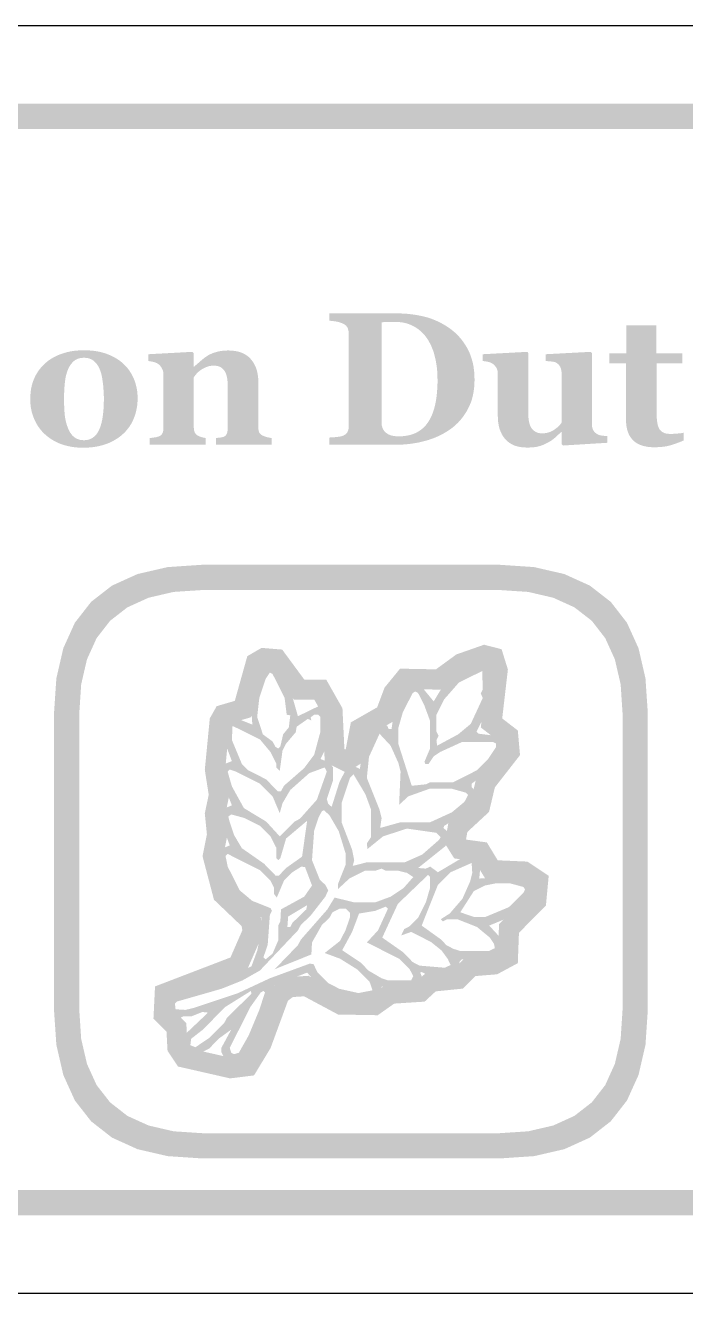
# Model space of a CAD drawing. Header units: millimetres. Extents: x 6 to 594, y 82 to 394.
# Drawn here: x 32.85 to 43.3, y 159.76 to 179.84 of the extents above; entities that cross this region are included whole.
import ezdxf

# ---------------------------------------------------------------- set-up
doc = ezdxf.new("R2010")
doc.units = ezdxf.units.MM
doc.layers.add('CUT', color=1, linetype='Continuous')
doc.layers.add('RASTER', color=7, linetype='Continuous')

msp = doc.modelspace()

# ---------------------------------------------------------------- hatches: boundary and pattern name
at = {"layer": 'RASTER'}
h = msp.add_hatch(color=7, dxfattribs=at)
h.paths.add_polyline_path([(7.2, 176.4), (7.234, 176.916), (7.337, 177.363), (7.509, 177.741), (7.75, 178.05), (8.059, 178.291), (8.438, 178.463), (8.884, 178.566), (9.4, 178.6), (66.6, 178.6), (67.116, 178.566), (67.563, 178.463), (67.941, 178.291), (68.25, 178.05), (68.491, 177.741), (68.663, 177.363), (68.766, 176.916), (68.8, 176.4), (68.8, 163.2), (68.766, 162.684), (68.663, 162.238), (68.491, 161.859), (68.25, 161.55), (67.941, 161.309), (67.563, 161.138), (67.116, 161.034), (66.6, 161), (9.4, 161), (8.884, 161.034), (8.438, 161.138), (8.059, 161.309), (7.75, 161.55), (7.509, 161.859), (7.337, 162.238), (7.234, 162.684), (7.2, 163.2)])
h.paths.add_polyline_path([(7.6, 176.4), (7.6, 163.2), (7.628, 162.778), (7.712, 162.413), (7.853, 162.103), (8.05, 161.85), (8.303, 161.653), (8.612, 161.513), (8.978, 161.428), (9.4, 161.4), (66.6, 161.4), (67.022, 161.428), (67.387, 161.513), (67.697, 161.653), (67.95, 161.85), (68.147, 162.103), (68.288, 162.413), (68.372, 162.778), (68.4, 163.2), (68.4, 176.4), (68.372, 176.822), (68.288, 177.188), (68.147, 177.497), (67.95, 177.75), (67.697, 177.947), (67.387, 178.088), (67.022, 178.172), (66.6, 178.2), (9.4, 178.2), (8.978, 178.172), (8.612, 178.088), (8.303, 177.947), (8.05, 177.75), (7.853, 177.497), (7.712, 177.188), (7.628, 176.822), (7.6, 176.4)])
h = msp.add_hatch(color=7, dxfattribs=at)
h.paths.add_polyline_path([(39.532, 175.065), (39.579, 175.032), (39.623, 174.997), (39.665, 174.96), (39.704, 174.92), (39.742, 174.877), (39.777, 174.831), (39.809, 174.783), (39.84, 174.733), (39.867, 174.68), (39.891, 174.624), (39.911, 174.564), (39.928, 174.502), (39.941, 174.438), (39.95, 174.37), (39.955, 174.299), (39.957, 174.225), (39.955, 174.161), (39.95, 174.098), (39.942, 174.037), (39.931, 173.979), (39.916, 173.922), (39.898, 173.868), (39.877, 173.816), (39.852, 173.766), (39.825, 173.718), (39.796, 173.673), (39.764, 173.629), (39.731, 173.588), (39.695, 173.549), (39.657, 173.513), (39.617, 173.478), (39.575, 173.446), (39.53, 173.416), (39.484, 173.388), (39.436, 173.362), (39.387, 173.338), (39.336, 173.315), (39.284, 173.295), (39.231, 173.277), (39.176, 173.261), (39.119, 173.247), (39.063, 173.234), (39.005, 173.224), (38.947, 173.215), (38.888, 173.209), (38.829, 173.204), (38.768, 173.201), (38.708, 173.2), (37.66, 173.2), (37.66, 173.314), (37.672, 173.315), (37.685, 173.315), (37.699, 173.316), (37.713, 173.317), (37.728, 173.318), (37.744, 173.32), (37.76, 173.321), (37.777, 173.323), (37.794, 173.325), (37.81, 173.327), (37.823, 173.329), (37.836, 173.331), (37.847, 173.333), (37.856, 173.336), (37.865, 173.338), (37.871, 173.341), (37.884, 173.346), (37.895, 173.353), (37.906, 173.359), (37.916, 173.366), (37.924, 173.374), (37.932, 173.382), (37.939, 173.391), (37.944, 173.4), (37.949, 173.41), (37.953, 173.42), (37.957, 173.43), (37.96, 173.441), (37.962, 173.453), (37.964, 173.465), (37.965, 173.477), (37.965, 173.49), (37.965, 174.964), (37.965, 174.976), (37.964, 174.988), (37.962, 175), (37.96, 175.011), (37.957, 175.022), (37.954, 175.033), (37.95, 175.044), (37.946, 175.054), (37.94, 175.064), (37.934, 175.073), (37.926, 175.082), (37.918, 175.09), (37.908, 175.098), (37.897, 175.106), (37.884, 175.112), (37.871, 175.119), (37.857, 175.125), (37.843, 175.13), (37.828, 175.135), (37.814, 175.14), (37.799, 175.144), (37.784, 175.147), (37.769, 175.15), (37.753, 175.153), (37.738, 175.155), (37.724, 175.157), (37.71, 175.158), (37.698, 175.16), (37.687, 175.161), (37.676, 175.163), (37.666, 175.164), (37.657, 175.164), (37.657, 175.279), (38.763, 175.279), (38.808, 175.278), (38.853, 175.276), (38.9, 175.272), (38.947, 175.267), (38.994, 175.261), (39.043, 175.253), (39.092, 175.244), (39.143, 175.233), (39.193, 175.221), (39.243, 175.206), (39.292, 175.188), (39.341, 175.168), (39.39, 175.146), (39.438, 175.121), (39.485, 175.094), (39.532, 175.065)])
h.paths.add_polyline_path([(39.233, 173.575), (39.251, 173.605), (39.267, 173.636), (39.282, 173.669), (39.295, 173.703), (39.308, 173.739), (39.319, 173.776), (39.329, 173.814), (39.338, 173.854), (39.346, 173.895), (39.353, 173.938), (39.358, 173.982), (39.363, 174.028), (39.366, 174.076), (39.369, 174.124), (39.371, 174.175), (39.371, 174.227), (39.37, 174.278), (39.368, 174.328), (39.365, 174.377), (39.36, 174.424), (39.354, 174.471), (39.346, 174.516), (39.337, 174.56), (39.327, 174.603), (39.316, 174.645), (39.303, 174.685), (39.288, 174.724), (39.273, 174.761), (39.256, 174.796), (39.238, 174.83), (39.219, 174.863), (39.198, 174.893), (39.176, 174.923), (39.153, 174.95), (39.129, 174.976), (39.103, 175), (39.076, 175.022), (39.047, 175.043), (39.018, 175.062), (38.987, 175.079), (38.954, 175.095), (38.921, 175.108), (38.887, 175.12), (38.851, 175.129), (38.815, 175.136), (38.777, 175.141), (38.738, 175.144), (38.699, 175.145), (38.686, 175.145), (38.672, 175.145), (38.658, 175.145), (38.644, 175.145), (38.629, 175.144), (38.614, 175.144), (38.598, 175.144), (38.582, 175.143), (38.566, 175.143), (38.552, 175.142), (38.538, 175.142), (38.525, 175.141), (38.514, 175.141), (38.503, 175.14), (38.493, 175.14), (38.485, 175.139), (38.485, 173.562), (38.485, 173.549), (38.486, 173.536), (38.487, 173.524), (38.488, 173.512), (38.49, 173.501), (38.493, 173.49), (38.496, 173.479), (38.499, 173.469), (38.503, 173.459), (38.507, 173.449), (38.512, 173.44), (38.518, 173.431), (38.524, 173.422), (38.531, 173.414), (38.538, 173.406), (38.546, 173.398), (38.555, 173.39), (38.564, 173.383), (38.574, 173.377), (38.584, 173.37), (38.595, 173.365), (38.606, 173.359), (38.617, 173.355), (38.629, 173.35), (38.642, 173.346), (38.656, 173.343), (38.67, 173.34), (38.686, 173.338), (38.702, 173.336), (38.72, 173.334), (38.738, 173.334), (38.757, 173.333), (38.798, 173.334), (38.837, 173.337), (38.875, 173.342), (38.911, 173.349), (38.946, 173.357), (38.979, 173.368), (39.011, 173.38), (39.042, 173.395), (39.07, 173.411), (39.098, 173.429), (39.124, 173.449), (39.149, 173.471), (39.172, 173.494), (39.194, 173.519), (39.214, 173.546), (39.233, 173.575)])
for points in [[(43.266, 173.267), (43.242, 173.257), (43.218, 173.247), (43.194, 173.238), (43.169, 173.228), (43.144, 173.219), (43.118, 173.21), (43.092, 173.202), (43.065, 173.193), (43.038, 173.186), (43.009, 173.179), (42.979, 173.173), (42.947, 173.169), (42.913, 173.165), (42.879, 173.163), (42.842, 173.161), (42.805, 173.16), (42.749, 173.162), (42.698, 173.167), (42.65, 173.176), (42.606, 173.188), (42.565, 173.204), (42.528, 173.223), (42.495, 173.246), (42.466, 173.272), (42.44, 173.301), (42.417, 173.333), (42.398, 173.369), (42.383, 173.407), (42.371, 173.448), (42.362, 173.492), (42.357, 173.54), (42.355, 173.59), (42.355, 174.489), (42.091, 174.489), (42.091, 174.647), (42.361, 174.647), (42.361, 175.091), (42.837, 175.091), (42.837, 174.647), (43.247, 174.647), (43.247, 174.489), (42.84, 174.489), (42.84, 173.686), (42.841, 173.645), (42.843, 173.607), (42.847, 173.572), (42.852, 173.54), (42.858, 173.511), (42.867, 173.485), (42.876, 173.463), (42.887, 173.443), (42.901, 173.426), (42.916, 173.412), (42.934, 173.399), (42.954, 173.389), (42.976, 173.381), (43.001, 173.376), (43.029, 173.373), (43.058, 173.371), (43.068, 173.371), (43.08, 173.372), (43.092, 173.372), (43.105, 173.373), (43.12, 173.374), (43.135, 173.375), (43.151, 173.376), (43.168, 173.377), (43.185, 173.379), (43.2, 173.38), (43.215, 173.382), (43.228, 173.383), (43.239, 173.385), (43.25, 173.387), (43.258, 173.389), (43.266, 173.39)], [(36.746, 173.2), (35.864, 173.2), (35.864, 173.307), (35.871, 173.308), (35.879, 173.308), (35.887, 173.309), (35.895, 173.31), (35.904, 173.311), (35.913, 173.312), (35.922, 173.313), (35.932, 173.314), (35.941, 173.315), (35.95, 173.317), (35.959, 173.318), (35.966, 173.32), (35.974, 173.322), (35.98, 173.324), (35.986, 173.326), (35.992, 173.329), (35.999, 173.333), (36.006, 173.338), (36.012, 173.343), (36.018, 173.349), (36.023, 173.355), (36.028, 173.361), (36.032, 173.368), (36.036, 173.376), (36.039, 173.384), (36.041, 173.393), (36.044, 173.403), (36.046, 173.414), (36.047, 173.426), (36.048, 173.438), (36.049, 173.452), (36.049, 173.467), (36.049, 174.152), (36.048, 174.188), (36.045, 174.222), (36.041, 174.254), (36.035, 174.283), (36.027, 174.31), (36.018, 174.335), (36.007, 174.357), (35.994, 174.377), (35.979, 174.395), (35.963, 174.41), (35.945, 174.423), (35.926, 174.434), (35.905, 174.442), (35.882, 174.448), (35.858, 174.451), (35.832, 174.452), (35.818, 174.452), (35.803, 174.451), (35.789, 174.45), (35.775, 174.448), (35.762, 174.446), (35.749, 174.443), (35.736, 174.439), (35.723, 174.435), (35.71, 174.43), (35.698, 174.425), (35.685, 174.419), (35.673, 174.413), (35.661, 174.407), (35.648, 174.399), (35.636, 174.392), (35.624, 174.384), (35.614, 174.376), (35.604, 174.369), (35.595, 174.361), (35.586, 174.354), (35.578, 174.346), (35.57, 174.339), (35.563, 174.331), (35.556, 174.324), (35.55, 174.316), (35.544, 174.309), (35.538, 174.301), (35.532, 174.295), (35.527, 174.288), (35.522, 174.282), (35.517, 174.275), (35.513, 174.269), (35.513, 173.483), (35.513, 173.47), (35.514, 173.458), (35.515, 173.447), (35.516, 173.436), (35.518, 173.425), (35.521, 173.415), (35.524, 173.406), (35.527, 173.397), (35.531, 173.389), (35.536, 173.381), (35.541, 173.374), (35.547, 173.367), (35.553, 173.361), (35.56, 173.355), (35.568, 173.35), (35.576, 173.345), (35.582, 173.342), (35.588, 173.339), (35.595, 173.336), (35.602, 173.333), (35.61, 173.33), (35.617, 173.327), (35.626, 173.324), (35.634, 173.322), (35.643, 173.319), (35.652, 173.317), (35.66, 173.315), (35.669, 173.313), (35.678, 173.311), (35.686, 173.309), (35.695, 173.308), (35.703, 173.307), (35.703, 173.2), (34.813, 173.2), (34.813, 173.307), (34.822, 173.308), (34.831, 173.309), (34.84, 173.309), (34.849, 173.31), (34.859, 173.311), (34.868, 173.313), (34.877, 173.314), (34.886, 173.315), (34.896, 173.316), (34.904, 173.318), (34.913, 173.319), (34.921, 173.321), (34.929, 173.323), (34.936, 173.325), (34.943, 173.327), (34.95, 173.329), (34.961, 173.333), (34.972, 173.338), (34.981, 173.343), (34.99, 173.349), (34.997, 173.356), (35.004, 173.363), (35.01, 173.371), (35.015, 173.379), (35.019, 173.387), (35.022, 173.397), (35.025, 173.407), (35.028, 173.418), (35.03, 173.429), (35.031, 173.441), (35.032, 173.453), (35.032, 173.467), (35.032, 174.319), (35.032, 174.33), (35.031, 174.342), (35.029, 174.353), (35.026, 174.364), (35.023, 174.375), (35.019, 174.386), (35.014, 174.397), (35.009, 174.408), (35.003, 174.419), (34.996, 174.429), (34.989, 174.439), (34.982, 174.448), (34.974, 174.457), (34.965, 174.465), (34.957, 174.473), (34.947, 174.48), (34.94, 174.485), (34.933, 174.489), (34.926, 174.493), (34.917, 174.496), (34.909, 174.5), (34.9, 174.503), (34.89, 174.507), (34.881, 174.51), (34.87, 174.512), (34.86, 174.515), (34.849, 174.517), (34.838, 174.519), (34.827, 174.521), (34.816, 174.523), (34.804, 174.524), (34.792, 174.526), (34.792, 174.633), (35.491, 174.671), (35.513, 174.649), (35.513, 174.436), (35.519, 174.436), (35.529, 174.446), (35.54, 174.456), (35.552, 174.466), (35.564, 174.477), (35.577, 174.488), (35.59, 174.499), (35.604, 174.512), (35.618, 174.524), (35.633, 174.537), (35.647, 174.549), (35.661, 174.56), (35.675, 174.571), (35.688, 174.581), (35.701, 174.59), (35.714, 174.599), (35.727, 174.608), (35.741, 174.616), (35.756, 174.625), (35.772, 174.633), (35.789, 174.64), (35.807, 174.648), (35.827, 174.655), (35.847, 174.661), (35.869, 174.668), (35.891, 174.674), (35.913, 174.679), (35.936, 174.683), (35.959, 174.686), (35.983, 174.689), (36.007, 174.691), (36.031, 174.692), (36.056, 174.693), (36.114, 174.691), (36.168, 174.684), (36.218, 174.674), (36.265, 174.659), (36.308, 174.64), (36.347, 174.616), (36.383, 174.589), (36.414, 174.557), (36.442, 174.522), (36.467, 174.484), (36.487, 174.443), (36.504, 174.4), (36.517, 174.353), (36.526, 174.304), (36.532, 174.252), (36.534, 174.198), (36.534, 173.48), (36.534, 173.467), (36.535, 173.454), (36.536, 173.442), (36.538, 173.431), (36.54, 173.421), (36.543, 173.411), (36.546, 173.402), (36.55, 173.393), (36.554, 173.386), (36.56, 173.378), (36.566, 173.371), (36.573, 173.364), (36.581, 173.358), (36.59, 173.352), (36.599, 173.347), (36.61, 173.342), (36.616, 173.34), (36.622, 173.337), (36.629, 173.334), (36.636, 173.332), (36.643, 173.329), (36.651, 173.327), (36.659, 173.324), (36.668, 173.322), (36.676, 173.319), (36.686, 173.317), (36.695, 173.315), (36.705, 173.313), (36.714, 173.311), (36.725, 173.309), (36.735, 173.308), (36.746, 173.307)], [(42.058, 173.231), (41.359, 173.188), (41.337, 173.209), (41.337, 173.401), (41.328, 173.401), (41.316, 173.389), (41.303, 173.378), (41.291, 173.367), (41.279, 173.356), (41.267, 173.345), (41.255, 173.334), (41.243, 173.323), (41.231, 173.312), (41.219, 173.301), (41.206, 173.291), (41.192, 173.281), (41.179, 173.271), (41.164, 173.261), (41.149, 173.252), (41.133, 173.243), (41.117, 173.234), (41.099, 173.224), (41.08, 173.215), (41.062, 173.207), (41.044, 173.199), (41.027, 173.192), (41.01, 173.186), (40.993, 173.18), (40.976, 173.175), (40.958, 173.171), (40.939, 173.167), (40.917, 173.163), (40.894, 173.161), (40.869, 173.159), (40.842, 173.157), (40.813, 173.156), (40.782, 173.156), (40.728, 173.158), (40.678, 173.164), (40.63, 173.175), (40.586, 173.189), (40.546, 173.208), (40.508, 173.231), (40.474, 173.258), (40.443, 173.289), (40.415, 173.324), (40.391, 173.363), (40.371, 173.405), (40.354, 173.45), (40.341, 173.499), (40.332, 173.551), (40.327, 173.607), (40.325, 173.666), (40.325, 174.325), (40.324, 174.339), (40.323, 174.352), (40.322, 174.365), (40.319, 174.377), (40.316, 174.388), (40.312, 174.399), (40.308, 174.409), (40.303, 174.418), (40.297, 174.427), (40.291, 174.435), (40.284, 174.444), (40.277, 174.452), (40.27, 174.46), (40.262, 174.467), (40.253, 174.475), (40.244, 174.482), (40.237, 174.487), (40.228, 174.492), (40.22, 174.496), (40.21, 174.501), (40.201, 174.504), (40.19, 174.508), (40.179, 174.511), (40.168, 174.513), (40.156, 174.516), (40.145, 174.518), (40.134, 174.519), (40.123, 174.521), (40.113, 174.523), (40.103, 174.524), (40.093, 174.525), (40.083, 174.526), (40.083, 174.633), (40.793, 174.671), (40.81, 174.649), (40.81, 173.675), (40.81, 173.638), (40.813, 173.604), (40.818, 173.573), (40.824, 173.544), (40.832, 173.517), (40.842, 173.493), (40.854, 173.471), (40.867, 173.452), (40.883, 173.435), (40.899, 173.421), (40.917, 173.408), (40.936, 173.398), (40.957, 173.39), (40.979, 173.385), (41.002, 173.381), (41.026, 173.38), (41.052, 173.381), (41.077, 173.384), (41.101, 173.388), (41.125, 173.394), (41.148, 173.401), (41.17, 173.411), (41.192, 173.422), (41.213, 173.434), (41.233, 173.448), (41.252, 173.462), (41.269, 173.476), (41.285, 173.49), (41.299, 173.505), (41.312, 173.52), (41.324, 173.535), (41.334, 173.55), (41.334, 174.34), (41.334, 174.352), (41.333, 174.364), (41.331, 174.376), (41.329, 174.387), (41.327, 174.398), (41.323, 174.409), (41.319, 174.419), (41.315, 174.429), (41.31, 174.439), (41.304, 174.448), (41.298, 174.457), (41.292, 174.465), (41.284, 174.473), (41.276, 174.48), (41.268, 174.487), (41.259, 174.493), (41.252, 174.498), (41.245, 174.502), (41.236, 174.505), (41.227, 174.508), (41.217, 174.511), (41.207, 174.513), (41.196, 174.515), (41.184, 174.517), (41.172, 174.518), (41.159, 174.52), (41.147, 174.521), (41.134, 174.522), (41.122, 174.523), (41.109, 174.524), (41.096, 174.525), (41.083, 174.526), (41.083, 174.633), (41.794, 174.671), (41.816, 174.649), (41.816, 173.518), (41.816, 173.505), (41.817, 173.493), (41.819, 173.482), (41.821, 173.47), (41.824, 173.46), (41.827, 173.45), (41.832, 173.44), (41.836, 173.431), (41.842, 173.422), (41.848, 173.413), (41.854, 173.405), (41.862, 173.398), (41.869, 173.39), (41.878, 173.383), (41.887, 173.376), (41.896, 173.37), (41.904, 173.366), (41.911, 173.362), (41.92, 173.358), (41.929, 173.355), (41.938, 173.352), (41.948, 173.35), (41.958, 173.348), (41.969, 173.346), (41.98, 173.344), (41.991, 173.343), (42.002, 173.342), (42.013, 173.34), (42.025, 173.34), (42.036, 173.339), (42.047, 173.338), (42.058, 173.338)]]:
    msp.add_hatch(color=7, dxfattribs=at).paths.add_polyline_path(points)
h = msp.add_hatch(color=7, dxfattribs=at)
h.paths.add_polyline_path([(34.401, 174.48), (34.427, 174.454), (34.452, 174.427), (34.475, 174.399), (34.496, 174.369), (34.516, 174.338), (34.535, 174.306), (34.551, 174.273), (34.566, 174.239), (34.58, 174.203), (34.591, 174.167), (34.601, 174.13), (34.609, 174.092), (34.616, 174.054), (34.62, 174.014), (34.623, 173.975), (34.624, 173.934), (34.623, 173.894), (34.62, 173.854), (34.616, 173.815), (34.609, 173.776), (34.602, 173.738), (34.592, 173.7), (34.58, 173.663), (34.567, 173.627), (34.552, 173.592), (34.536, 173.557), (34.518, 173.525), (34.498, 173.493), (34.476, 173.463), (34.453, 173.434), (34.429, 173.406), (34.402, 173.38), (34.373, 173.354), (34.342, 173.328), (34.309, 173.305), (34.275, 173.283), (34.24, 173.263), (34.204, 173.244), (34.166, 173.227), (34.126, 173.212), (34.085, 173.198), (34.043, 173.186), (33.999, 173.176), (33.954, 173.168), (33.908, 173.161), (33.86, 173.157), (33.81, 173.154), (33.759, 173.153), (33.715, 173.154), (33.672, 173.156), (33.629, 173.16), (33.588, 173.166), (33.547, 173.173), (33.507, 173.182), (33.468, 173.192), (33.43, 173.204), (33.393, 173.218), (33.357, 173.233), (33.323, 173.25), (33.289, 173.268), (33.256, 173.289), (33.225, 173.31), (33.194, 173.333), (33.165, 173.358), (33.137, 173.383), (33.112, 173.41), (33.088, 173.438), (33.065, 173.468), (33.044, 173.499), (33.024, 173.531), (33.006, 173.565), (32.989, 173.601), (32.974, 173.637), (32.961, 173.675), (32.949, 173.714), (32.94, 173.754), (32.933, 173.794), (32.928, 173.836), (32.925, 173.879), (32.924, 173.924), (32.925, 173.967), (32.928, 174.009), (32.932, 174.05), (32.938, 174.09), (32.946, 174.128), (32.956, 174.165), (32.967, 174.202), (32.981, 174.236), (32.996, 174.27), (33.012, 174.303), (33.031, 174.335), (33.051, 174.366), (33.073, 174.396), (33.097, 174.425), (33.123, 174.453), (33.15, 174.48), (33.178, 174.505), (33.207, 174.529), (33.238, 174.551), (33.271, 174.571), (33.305, 174.59), (33.341, 174.608), (33.378, 174.624), (33.417, 174.639), (33.458, 174.652), (33.499, 174.664), (33.542, 174.674), (33.586, 174.682), (33.63, 174.688), (33.677, 174.692), (33.724, 174.695), (33.772, 174.696), (33.823, 174.695), (33.872, 174.692), (33.919, 174.688), (33.965, 174.682), (34.01, 174.674), (34.052, 174.664), (34.094, 174.652), (34.134, 174.639), (34.172, 174.624), (34.209, 174.608), (34.244, 174.59), (34.278, 174.571), (34.311, 174.551), (34.342, 174.529), (34.372, 174.505), (34.401, 174.48)])
h.paths.add_polyline_path([(34.026, 173.465), (34.034, 173.486), (34.041, 173.508), (34.048, 173.532), (34.054, 173.556), (34.06, 173.581), (34.065, 173.608), (34.069, 173.636), (34.073, 173.664), (34.077, 173.694), (34.08, 173.725), (34.083, 173.758), (34.085, 173.791), (34.087, 173.826), (34.088, 173.862), (34.089, 173.899), (34.089, 173.937), (34.089, 173.963), (34.088, 173.99), (34.087, 174.018), (34.085, 174.047), (34.083, 174.076), (34.081, 174.107), (34.078, 174.139), (34.074, 174.171), (34.07, 174.203), (34.066, 174.234), (34.061, 174.262), (34.056, 174.289), (34.05, 174.314), (34.044, 174.338), (34.037, 174.359), (34.03, 174.379), (34.021, 174.402), (34.011, 174.423), (34, 174.443), (33.988, 174.462), (33.976, 174.479), (33.962, 174.495), (33.948, 174.51), (33.933, 174.524), (33.917, 174.537), (33.9, 174.547), (33.882, 174.556), (33.862, 174.564), (33.842, 174.57), (33.821, 174.574), (33.799, 174.576), (33.775, 174.577), (33.75, 174.576), (33.726, 174.573), (33.703, 174.569), (33.682, 174.563), (33.662, 174.555), (33.643, 174.545), (33.625, 174.533), (33.609, 174.52), (33.594, 174.505), (33.58, 174.489), (33.566, 174.472), (33.554, 174.454), (33.542, 174.435), (33.532, 174.415), (33.522, 174.394), (33.513, 174.372), (33.506, 174.351), (33.499, 174.328), (33.493, 174.305), (33.487, 174.281), (33.482, 174.256), (33.478, 174.231), (33.474, 174.204), (33.471, 174.176), (33.468, 174.148), (33.466, 174.12), (33.464, 174.091), (33.462, 174.062), (33.461, 174.033), (33.46, 174.003), (33.459, 173.973), (33.459, 173.943), (33.459, 173.904), (33.46, 173.866), (33.46, 173.831), (33.462, 173.797), (33.463, 173.765), (33.465, 173.734), (33.467, 173.705), (33.469, 173.678), (33.472, 173.652), (33.476, 173.626), (33.481, 173.6), (33.487, 173.573), (33.493, 173.547), (33.501, 173.521), (33.51, 173.494), (33.519, 173.468), (33.528, 173.446), (33.538, 173.425), (33.548, 173.405), (33.56, 173.387), (33.573, 173.369), (33.586, 173.353), (33.6, 173.338), (33.616, 173.325), (33.632, 173.312), (33.649, 173.301), (33.668, 173.292), (33.687, 173.285), (33.708, 173.279), (33.729, 173.275), (33.752, 173.273), (33.775, 173.272), (33.797, 173.273), (33.818, 173.275), (33.838, 173.279), (33.857, 173.284), (33.876, 173.291), (33.893, 173.299), (33.91, 173.309), (33.926, 173.321), (33.942, 173.334), (33.956, 173.348), (33.97, 173.364), (33.983, 173.381), (33.995, 173.4), (34.006, 173.42), (34.016, 173.442), (34.026, 173.465)])
h = msp.add_hatch(color=7, dxfattribs=at)
h.paths.add_polyline_path([(33.3, 168.95), (33.337, 169.501), (33.447, 169.978), (33.63, 170.382), (33.888, 170.713), (34.218, 170.97), (34.622, 171.153), (35.099, 171.263), (35.65, 171.3), (40.35, 171.3), (40.901, 171.263), (41.378, 171.153), (41.782, 170.97), (42.113, 170.713), (42.37, 170.382), (42.553, 169.978), (42.663, 169.501), (42.7, 168.95), (42.7, 164.25), (42.663, 163.699), (42.553, 163.222), (42.37, 162.818), (42.113, 162.488), (41.782, 162.23), (41.378, 162.047), (40.901, 161.937), (40.35, 161.9), (35.65, 161.9), (35.099, 161.937), (34.622, 162.047), (34.218, 162.23), (33.888, 162.488), (33.63, 162.818), (33.447, 163.222), (33.337, 163.699), (33.3, 164.25)])
h.paths.add_polyline_path([(33.7, 168.95), (33.7, 164.25), (33.73, 163.793), (33.822, 163.397), (33.974, 163.062), (34.188, 162.788), (34.462, 162.574), (34.797, 162.422), (35.193, 162.33), (35.65, 162.3), (40.35, 162.3), (40.807, 162.33), (41.203, 162.422), (41.538, 162.574), (41.813, 162.788), (42.026, 163.062), (42.178, 163.397), (42.27, 163.793), (42.3, 164.25), (42.3, 168.95), (42.27, 169.407), (42.178, 169.803), (42.026, 170.138), (41.813, 170.413), (41.538, 170.626), (41.203, 170.778), (40.807, 170.87), (40.35, 170.9), (35.65, 170.9), (35.193, 170.87), (34.797, 170.778), (34.462, 170.626), (34.188, 170.413), (33.974, 170.138), (33.822, 169.803), (33.73, 169.407), (33.7, 168.95)])
h = msp.add_hatch(color=7, dxfattribs=at)
h.paths.add_polyline_path([(40.108, 170.034), (40.385, 169.963), (40.485, 169.642), (40.395, 168.867), (40.642, 168.676), (40.677, 168.286), (40.279, 167.776), (40.186, 167.386), (39.843, 167.069), (39.823, 166.955), (39.827, 166.948), (40.152, 166.904), (40.324, 166.621), (40.794, 166.6), (41.131, 166.375), (41.087, 165.906), (40.66, 165.473), (40.642, 164.992), (40.315, 164.816), (39.97, 164.788), (39.771, 164.589), (39.343, 164.546), (39.167, 164.383), (38.685, 164.352), (38.425, 164.168), (37.797, 164.179), (37.259, 164.467), (37.081, 164.456), (37.004, 164.399), (36.728, 163.648), (36.466, 163.215), (36.087, 163.168), (35.263, 163.356), (35.097, 163.605), (35.081, 163.905), (34.874, 164.112), (34.899, 164.624), (36.093, 165.082), (36.281, 165.512), (36.27, 165.579), (35.832, 165.997), (35.651, 166.684), (35.72, 167.031), (35.687, 167.366), (35.749, 167.658), (35.687, 168.053), (35.766, 168.868), (35.875, 169.061), (36.162, 169.145), (36.36, 169.853), (36.586, 169.984), (36.912, 169.957), (37.261, 169.483), (37.608, 169.483), (37.866, 169.028), (37.897, 168.382), (37.91, 168.375), (37.918, 168.38), (37.999, 168.805), (38.416, 169.043), (38.532, 169.354), (38.778, 169.655), (39.346, 169.644), (39.669, 169.88)])
h.paths.add_polyline_path([(40.122, 169.7), (39.82, 169.594), (39.448, 169.322), (38.928, 169.332), (38.814, 169.192), (38.676, 168.822), (38.285, 168.6), (38.206, 168.183), (37.927, 168.008), (37.586, 168.181), (37.55, 168.937), (37.421, 169.163), (37.1, 169.163), (36.741, 169.65), (36.66, 169.657), (36.633, 169.641), (36.423, 168.887), (36.089, 168.79), (36.078, 168.77), (36.01, 168.063), (36.075, 167.649), (36.01, 167.348), (36.044, 167.015), (35.979, 166.694), (36.119, 166.166), (36.569, 165.736), (36.612, 165.469), (36.332, 164.831), (35.209, 164.4), (35.201, 164.238), (35.394, 164.045), (35.412, 163.71), (35.459, 163.639), (36.104, 163.493), (36.273, 163.513), (36.438, 163.787), (36.736, 164.599), (36.967, 164.769), (37.329, 164.792), (37.88, 164.498), (38.326, 164.49), (38.574, 164.666), (39.033, 164.695), (39.204, 164.853), (39.625, 164.896), (39.827, 165.098), (40.222, 165.13), (40.329, 165.187), (40.345, 165.609), (40.779, 166.05), (40.795, 166.215), (40.691, 166.284), (40.14, 166.309), (39.958, 166.607), (39.635, 166.651), (39.486, 166.89), (39.546, 167.231), (39.897, 167.555), (39.984, 167.919), (40.347, 168.383), (40.336, 168.508), (40.056, 168.724), (40.159, 169.612), (40.132, 169.698), (40.122, 169.7)])
h = msp.add_hatch(color=7, dxfattribs=at)
h.paths.add_polyline_path([(36.66, 169.75), (36.793, 169.704), (36.927, 169.537), (37.05, 169.293), (37.161, 168.902), (37.484, 169.059), (37.561, 169.036), (37.618, 168.959), (37.618, 168.792), (37.651, 168.692), (37.585, 168.358), (37.518, 168.225), (37.661, 168.168), (37.718, 168.091), (37.718, 167.891), (37.618, 167.59), (37.641, 167.514), (37.695, 167.467), (37.818, 167.857), (37.908, 168.034), (38.019, 168.125), (38.142, 168.068), (38.185, 168.358), (38.252, 168.559), (38.376, 168.769), (38.486, 168.792), (38.576, 168.749), (38.596, 168.702), (38.643, 168.702), (38.686, 168.993), (38.91, 169.403), (39.02, 169.46), (39.063, 169.437), (39.311, 169.136), (39.411, 169.303), (39.678, 169.57), (39.888, 169.694), (40.122, 169.76), (40.165, 169.737), (40.222, 169.66), (40.222, 169.293), (40.122, 168.926), (39.988, 168.659), (40.022, 168.625), (40.289, 168.592), (40.399, 168.535), (40.422, 168.392), (40.332, 168.215), (40.245, 168.135), (40.199, 168.048), (39.911, 167.834), (39.911, 167.781), (39.988, 167.691), (39.931, 167.514), (39.765, 167.347), (39.477, 167.166), (39.464, 167.133), (39.554, 167.056), (39.554, 166.956), (39.497, 166.846), (39.063, 166.499), (39.187, 166.489), (39.254, 166.522), (39.377, 166.432), (39.755, 166.656), (39.955, 166.689), (40.055, 166.589), (40.032, 166.332), (40.689, 166.355), (40.866, 166.265), (40.89, 166.121), (40.833, 166.011), (40.566, 165.744), (40.189, 165.587), (40.365, 165.397), (40.422, 165.287), (40.399, 165.143), (40.322, 165.087), (40.189, 165.053), (39.755, 165.053), (39.721, 165.02), (39.698, 164.876), (39.621, 164.819), (39.187, 164.819), (39.12, 164.853), (39.097, 164.843), (39.12, 164.786), (39.097, 164.643), (38.953, 164.586), (38.486, 164.619), (38.443, 164.462), (38.352, 164.419), (37.918, 164.419), (37.785, 164.452), (37.541, 164.576), (37.307, 164.843), (36.793, 164.643), (36.616, 164.085), (36.393, 163.574), (36.326, 163.474), (36.216, 163.417), (36.116, 163.417), (36.005, 163.474), (35.949, 163.584), (35.949, 163.651), (36.106, 163.941), (35.905, 163.795), (35.758, 163.641), (35.581, 163.551), (35.481, 163.551), (35.391, 163.594), (35.348, 163.684), (35.371, 163.861), (35.738, 164.209), (35.648, 164.219), (35.481, 164.152), (35.348, 164.152), (35.281, 164.118), (35.137, 164.209), (35.114, 164.419), (35.137, 164.462), (35.248, 164.519), (35.949, 164.719), (36.426, 164.943), (36.516, 165.187), (36.583, 165.521), (36.583, 165.721), (36.339, 165.844), (36.139, 166.045), (35.982, 166.322), (35.915, 166.555), (35.939, 166.799), (36.082, 166.856), (35.949, 167.223), (35.949, 167.39), (35.972, 167.434), (36.116, 167.49), (35.949, 167.924), (35.949, 168.091), (35.972, 168.135), (36.116, 168.191), (36.015, 168.458), (35.992, 168.702), (36.015, 168.792), (36.082, 168.859), (36.216, 168.859), (36.439, 168.769), (36.416, 169.193), (36.483, 169.46), (36.606, 169.704)])
h.paths.add_polyline_path([(40.078, 169.617), (39.711, 169.437), (39.477, 169.17), (39.354, 168.926), (39.354, 168.659), (39.387, 168.592), (39.354, 168.525), (39.364, 168.435), (39.698, 168.615), (39.898, 168.782), (40.088, 169.193), (40.055, 169.26), (40.088, 169.326)])
h.paths.add_polyline_path([(36.717, 169.594), (36.65, 169.493), (36.55, 169.193), (36.516, 168.892), (36.606, 168.615), (36.76, 168.502), (36.807, 168.415), (36.85, 168.392), (36.883, 168.425), (36.927, 168.615), (37.017, 168.725), (37.04, 168.916), (36.984, 168.926), (36.95, 169.193), (36.76, 169.57)])
h.paths.add_polyline_path([(39.02, 169.293), (38.977, 169.27), (38.82, 168.959), (38.753, 168.725), (38.753, 168.458), (38.963, 167.801), (39.187, 167.824), (39.254, 167.857), (39.621, 167.857), (39.998, 168.048), (40.165, 168.215), (40.299, 168.415), (40.299, 168.468), (40.255, 168.492), (39.755, 168.492), (39.411, 168.335), (39.311, 168.268), (39.23, 168.148), (39.177, 168.148), (39.164, 168.181), (39.254, 168.392), (39.254, 168.826), (39.164, 169.069), (39.063, 169.27)])
h.paths.add_polyline_path([(37.418, 168.926), (37.361, 168.882), (37.374, 168.836), (37.317, 168.859), (37.141, 168.736), (37.127, 168.649), (36.974, 168.468), (36.917, 168.358), (36.873, 168.034), (36.817, 168.091), (36.817, 168.158), (36.727, 168.335), (36.56, 168.535), (36.126, 168.749), (36.116, 168.525), (36.273, 168.148), (36.373, 168.048), (36.66, 167.901), (36.84, 167.714), (36.893, 167.714), (36.94, 167.801), (37.261, 168.081), (37.418, 168.291), (37.518, 168.659), (37.518, 168.892), (37.484, 168.926)])
h.paths.add_polyline_path([(38.453, 168.625), (38.286, 168.258), (38.252, 167.924), (38.453, 167.423), (38.486, 167.29), (38.463, 167.133), (38.786, 167.223), (39.254, 167.223), (39.598, 167.38), (39.798, 167.547), (39.855, 167.657), (39.821, 167.691), (39.588, 167.757), (39.254, 167.757), (38.91, 167.634), (38.763, 167.5), (38.786, 168.024), (38.753, 168.158), (38.629, 168.435)])
h.paths.add_polyline_path([(37.585, 168.091), (37.341, 168.001), (37.04, 167.734), (36.917, 167.524), (36.873, 167.367), (36.76, 167.634), (36.56, 167.834), (36.182, 168.024), (36.082, 168.058), (36.049, 168.024), (36.116, 167.791), (36.306, 167.447), (36.66, 167.233), (36.873, 167), (37.107, 167.233), (37.194, 167.28), (37.461, 167.58), (37.618, 168.024)])
h.paths.add_polyline_path([(38.042, 167.981), (37.985, 167.924), (37.852, 167.524), (37.852, 167.223), (38.019, 166.789), (38.052, 166.622), (38.029, 166.532), (38.252, 166.589), (38.853, 166.589), (39.13, 166.712), (39.397, 166.946), (39.421, 166.989), (39.354, 167.056), (38.887, 167.123), (38.509, 167), (38.262, 166.799), (38.252, 166.889), (38.319, 166.989), (38.319, 167.423), (38.229, 167.667)])
h.paths.add_polyline_path([(37.575, 167.413), (37.541, 167.4), (37.484, 167.29), (37.418, 167.09), (37.384, 166.622), (37.508, 166.312), (37.595, 166.232), (37.641, 166.145), (37.595, 166.045), (37.361, 165.744), (37.207, 165.597), (37.161, 165.511), (36.56, 164.876), (36.283, 164.719), (35.949, 164.586), (35.248, 164.385), (35.214, 164.352), (35.224, 164.262), (35.381, 164.252), (35.515, 164.285), (36.216, 164.519), (36.717, 164.753), (37.351, 164.986), (37.408, 164.976), (37.474, 164.843), (37.641, 164.676), (37.818, 164.586), (38.119, 164.519), (38.342, 164.562), (38.296, 164.696), (38.095, 164.896), (37.828, 165.063), (37.585, 165.153), (37.828, 165.344), (37.918, 165.521), (37.985, 165.721), (37.985, 165.788), (37.918, 165.854), (37.818, 165.854), (37.708, 165.798), (37.661, 165.711), (37.541, 165.597), (37.384, 165.32), (37.374, 165.13), (36.793, 164.896), (37.161, 165.277), (37.207, 165.364), (37.628, 165.844), (37.741, 166.031), (38.052, 165.955), (38.386, 165.955), (38.629, 166.045), (38.83, 166.178), (38.987, 166.355), (38.887, 166.422), (38.753, 166.455), (38.553, 166.455), (38.486, 166.489), (38.386, 166.455), (38.219, 166.455), (37.975, 166.332), (37.795, 166.165), (37.795, 166.245), (37.918, 166.555), (37.918, 166.722), (37.808, 167.08), (37.661, 167.333)])
h.paths.add_polyline_path([(36.106, 167.347), (36.059, 167.313), (36.082, 167.223), (36.149, 167.023), (36.273, 166.813), (36.626, 166.566), (36.807, 166.379), (36.86, 166.379), (36.974, 166.499), (37.227, 166.679), (37.307, 167.247), (36.974, 166.966), (36.883, 166.656), (36.85, 166.622), (36.817, 166.656), (36.817, 166.823), (36.727, 167), (36.56, 167.166), (36.316, 167.29)])
h.paths.add_polyline_path([(36.049, 166.722), (36.015, 166.689), (36.049, 166.522), (36.239, 166.145), (36.439, 165.978), (36.727, 165.864), (36.75, 165.821), (36.717, 165.754), (36.683, 165.287), (36.616, 165.087), (36.65, 165.053), (36.76, 165.143), (36.85, 165.354), (36.85, 165.587), (36.883, 165.654), (36.893, 165.844), (37.261, 166.045), (37.384, 166.222), (37.274, 166.512), (37.217, 166.522), (37.074, 166.432), (36.94, 166.298), (36.827, 166.031), (36.783, 166.088), (36.783, 166.188), (36.727, 166.298), (36.56, 166.465)])
h.paths.add_polyline_path([(39.911, 166.579), (39.578, 166.432), (39.377, 166.232), (39.12, 165.587), (39.431, 165.364), (39.511, 165.277), (39.621, 165.22), (39.721, 165.187), (40.189, 165.187), (40.279, 165.23), (40.265, 165.297), (40.199, 165.397), (39.998, 165.564), (39.688, 165.687), (39.521, 165.687), (39.454, 165.654), (39.421, 165.687), (39.564, 165.778), (39.765, 166.011), (39.888, 166.288), (39.921, 166.422)])
h.paths.add_polyline_path([(39.22, 166.389), (38.743, 165.931), (38.496, 165.397), (38.83, 165.163), (38.977, 165.01), (39.087, 164.953), (39.487, 164.92), (39.578, 164.963), (39.531, 165.063), (39.431, 165.197), (39.264, 165.33), (38.953, 165.487), (38.796, 165.43), (38.843, 165.531), (38.93, 165.577), (39.063, 165.711), (39.187, 165.955), (39.254, 166.188), (39.254, 166.355)])
h.paths.add_polyline_path([(40.289, 166.255), (40.122, 166.222), (39.945, 166.132), (39.731, 165.798), (39.955, 165.721), (40.122, 165.721), (40.499, 165.878), (40.733, 166.111), (40.756, 166.155), (40.733, 166.198), (40.522, 166.255)])
h.paths.add_polyline_path([(37.307, 165.911), (37.007, 165.731), (36.994, 165.564), (37.04, 165.564), (37.074, 165.631), (37.294, 165.844)])
h.paths.add_polyline_path([(38.553, 165.888), (38.386, 165.821), (38.129, 165.778), (38.019, 165.487), (37.862, 165.197), (38.162, 164.996), (38.276, 164.876), (38.486, 164.753), (38.586, 164.719), (38.953, 164.719), (38.987, 164.786), (38.93, 164.896), (38.763, 165.063), (38.252, 165.32), (38.429, 165.511), (38.586, 165.854)])
h.paths.add_polyline_path([(36.416, 164.552), (36.005, 164.295), (35.658, 163.941), (35.471, 163.795), (35.458, 163.694), (35.538, 163.661), (35.758, 163.808), (35.992, 164.042), (36.039, 164.128), (36.426, 164.509)])
h.paths.add_polyline_path([(36.616, 164.552), (36.573, 164.529), (36.406, 164.295), (36.082, 163.651), (36.106, 163.574), (36.149, 163.551), (36.226, 163.574), (36.383, 163.851), (36.55, 164.252), (36.64, 164.529)])

# ---------------------------------------------------------------- linework, layer by layer
at = {"layer": 'CUT'}
for points in [[(8.999, 179.84), (67.001, 179.84)], [(67.001, 159.76), (8.999, 159.76)]]:
    msp.add_lwpolyline(points, dxfattribs=at)

doc.saveas('drawing.dxf')
